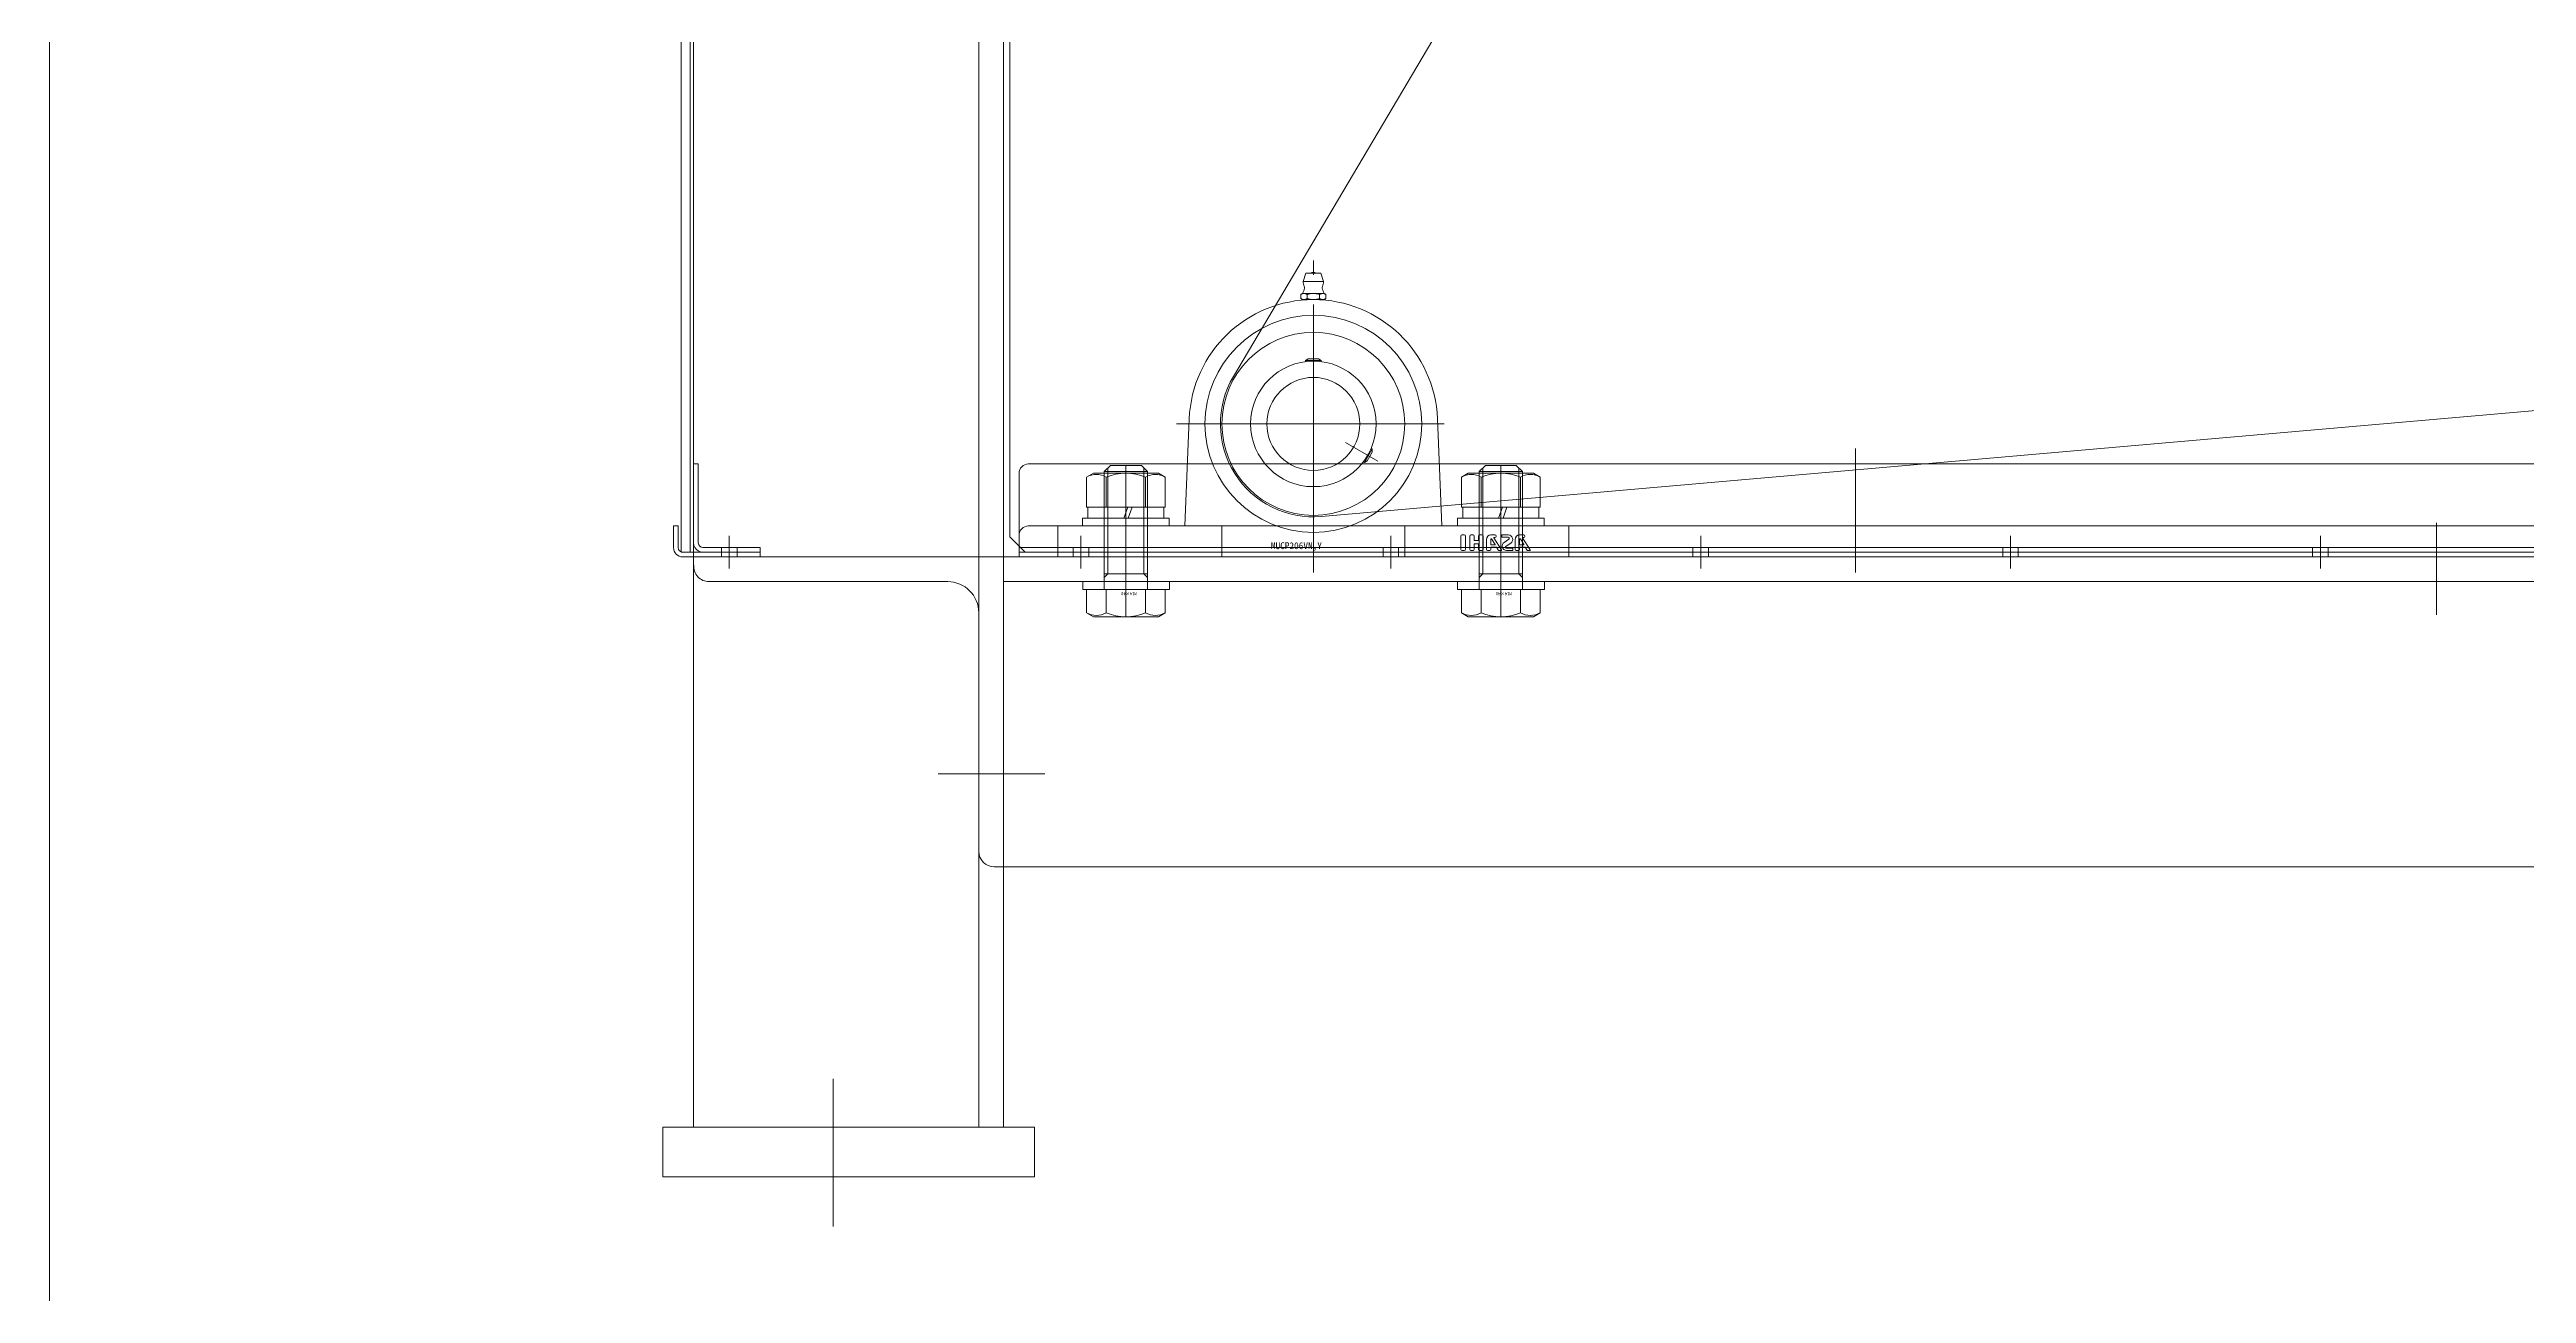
# Model space of a CAD drawing. Units: millimetres at full size. Extents: x -32787 to 32787, y -11878 to 14562.
# Drawn here: x -22822 to -22022, y 6351 to 6752 of the extents above; entities that cross this region are included whole.
import ezdxf
from ezdxf.enums import TextEntityAlignment as Align

# ---------------------------------------------------------------- set-up
doc = ezdxf.new("R2010")
doc.units = ezdxf.units.MM
doc.header["$LTSCALE"] = 9.6
doc.linetypes.add('CHAIN2', pattern=[12, 9, -1, 1, -1])
doc.linetypes.add('DOUBLE_CHAIN2', pattern=[12.8, 9, -1, 0.6, -0.6, 0.6, -1])
for name, color, linetype, lineweight in [('0-2_0', 2, 'Continuous', 9), ('0-5_10_DRAFT', 1, 'Continuous', 9), ('0-7_01_外形線', 134, 'Continuous', 9), ('0-8_04_中心線', 4, 'CHAIN2', 9), ('0-9_03_かくれ線', 5, 'Continuous', 9), ('0-A_06_PHANTOM', 2, 'DOUBLE_CHAIN2', 9), ('0-D_10_補助線', 1, 'Continuous', 9), ('0-F_Defpoints', 134, 'Continuous', 9)]:
    doc.layers.add(name, color=color, linetype=linetype, lineweight=lineweight)
doc.styles.add('ＭＳ ゴシック', font='')
doc.styles.get('ＭＳ ゴシック').set_extended_font_data('MS Gothic')

# ---------------------------------------------------------------- blocks, each defined once
blk = doc.blocks.new('A$C630344D5_1_1_1')
at = {"layer": '0-5_10_DRAFT'}
for p, q in [((2000, -302.33), (2000, -291.47)), ((2005.43, -296.9), (1994.57, -296.9))]:
    blk.add_line(p, q, dxfattribs=at)
at = {"layer": '0-9_03_かくれ線'}
for p, q in [((2025.814, -281.615), (1921.286, -105.085)), ((312.606, -179.913), (1997.395, -326.787))]:
    blk.add_line(p, q, dxfattribs=at)
blk.add_arc((2000, -296.9), 30, 265.01777, 30.63094, dxfattribs=at)

msp = doc.modelspace()

# ---------------------------------------------------------------- linework, layer by layer
at = {"layer": '0-2_0', "color": 134}
msp.add_lwpolyline([(-22615.013, 6589.696), (-22618.013, 6589.696), (-22618.013, 7327.696), (-22615.013, 7327.696)], close=True, dxfattribs=at)
at = {"layer": '0-7_01_外形線'}
for p, q in [((-22521.928, 7014.196), (-22521.928, 6404.196)), ((-22508.928, 6595.171), (-22508.928, 6588.196)), ((-22505.928, 6598.171), (-21971.928, 6598.171)), ((-22613.928, 6589.696), (-22617.428, 6589.696)), ((-22613.928, 6588.196), (-22617.428, 6588.196)), ((-22508.928, 6588.196), (-21968.928, 6588.196)), ((-20013.928, 6580.196), (-22513.928, 6580.196)), ((-20013.928, 6580.196), (-22513.928, 6580.196)), ((-22487.129, 6577.696), (-22487.129, 6570.167)), ((-22487.129, 6577.696), (-22461.726, 6577.696)), ((-22480.779, 6577.696), (-22480.779, 6570.167)), ((-22468.077, 6577.696), (-22468.077, 6570.167)), ((-22461.726, 6577.696), (-22461.726, 6570.167)), ((-22366.129, 6577.696), (-22366.129, 6570.167)), ((-22366.129, 6577.696), (-22340.726, 6577.696)), ((-22359.779, 6577.696), (-22359.779, 6570.167)), ((-22347.077, 6577.696), (-22347.077, 6570.167)), ((-22340.726, 6577.696), (-22340.726, 6570.167)), ((-22487.129, 6570.167), (-22484.928, 6568.896)), ((-22463.928, 6568.896), (-22484.928, 6568.896)), ((-22461.726, 6570.167), (-22463.928, 6568.896)), ((-22366.129, 6570.167), (-22363.928, 6568.896)), ((-22342.928, 6568.896), (-22363.928, 6568.896)), ((-22340.726, 6570.167), (-22342.928, 6568.896))]:
    msp.add_line(p, q, dxfattribs=at)
for points in [[(-22513.928, 7297.826), (-22513.928, 7014.196), (-22513.928, 6404.196)], [(-22508.928, 6591.671), (-22511.928, 6594.671), (-22511.928, 7229.671), (-22508.928, 7232.671)], [(-22613.928, 7175.196), (-22613.928, 7028.196), (-22613.928, 6404.196)], [(-22618.928, 6591.196), (-22618.928, 6598.196), (-22620.428, 6598.196), (-22620.428, 6591.196)]]:
    msp.add_lwpolyline(points, dxfattribs=at)
for points in [[(-20013.928, 6488.196), (-22513.928, 6488.196), (-22513.928, 6588.196), (-20013.928, 6588.196)], [(-20013.928, 6488.196), (-22513.928, 6488.196), (-22513.928, 6588.196), (-20013.928, 6588.196)], [(-22488.37, 6580.196), (-22460.37, 6580.196), (-22460.37, 6577.696), (-22488.37, 6577.696)], [(-22367.37, 6580.196), (-22339.37, 6580.196), (-22339.37, 6577.696), (-22367.37, 6577.696)], [(-22503.928, 6388.196), (-22623.928, 6388.196), (-22623.928, 6404.196), (-22503.928, 6404.196)]]:
    msp.add_lwpolyline(points, close=True, dxfattribs=at)
for centre, radius, start, end in [((-22505.928, 6595.171), 3, 90, 180), ((-22617.428, 6591.196), 3, 180, 270), ((-22617.428, 6591.196), 1.5, 180, 270), ((-22483.954, 6575.667), 6.351, 240.00001, 299.99999), ((-22474.428, 6585.396), 16.5, 247.36311, 292.63689), ((-22464.901, 6575.667), 6.351, 240.00001, 299.99999), ((-22362.954, 6575.667), 6.351, 240.00001, 299.99999), ((-22353.428, 6585.396), 16.5, 247.36311, 292.63689), ((-22343.901, 6575.667), 6.351, 240.00001, 299.99999)]:
    msp.add_arc(centre, radius, start, end, dxfattribs=at)
at = {"layer": '0-8_04_中心線'}
for p, q in [((-22413.928, 6583.196), (-22413.928, 6683.796)), ((-22458.136, 6631.096), (-22369.72, 6631.096)), ((-22393.143, 6619.096), (-22403.535, 6625.096)), ((-22238.928, 6623.171), (-22238.928, 6583.196)), ((-22474.428, 6568.896), (-22474.428, 6617.696)), ((-22353.428, 6568.896), (-22353.428, 6617.696)), ((-22474.428, 6583.196), (-22474.428, 6604.196)), ((-22353.428, 6583.196), (-22353.428, 6604.196)), ((-22353.428, 6583.196), (-22353.428, 6604.196)), ((-22602.428, 6584.446), (-22602.428, 6594.946)), ((-22488.928, 6594.946), (-22488.928, 6584.446)), ((-22474.428, 6569.543), (-22474.428, 6599.158)), ((-22474.428, 6569.543), (-22474.428, 6599.158)), ((-22388.928, 6594.946), (-22388.928, 6584.446)), ((-22353.428, 6569.543), (-22353.428, 6599.158)), ((-22353.428, 6569.543), (-22353.428, 6599.158)), ((-22288.928, 6594.946), (-22288.928, 6584.446)), ((-22188.928, 6594.946), (-22188.928, 6584.446)), ((-22088.928, 6594.946), (-22088.928, 6584.446)), ((-22051.429, 6569.543), (-22051.429, 6599.158)), ((-22051.429, 6569.543), (-22051.429, 6599.158)), ((-22500.563, 6518.196), (-22534.971, 6518.196)), ((-22568.928, 6419.789), (-22568.928, 6372.14))]:
    msp.add_line(p, q, dxfattribs=at)
at = {"layer": '0-9_03_かくれ線'}
for p, q in [((-22416.328, 6679.696), (-22417.228, 6676.996)), ((-22410.628, 6676.996), (-22417.228, 6676.996)), ((-22411.528, 6679.696), (-22416.328, 6679.696)), ((-22411.528, 6679.696), (-22410.628, 6676.996)), ((-22417.428, 6673.196), (-22417.969, 6672.883)), ((-22417.969, 6672.883), (-22417.969, 6671.509)), ((-22417.428, 6671.196), (-22417.969, 6671.509)), ((-22417.428, 6673.196), (-22416.959, 6673.196)), ((-22417.103, 6671.196), (-22417.103, 6671.07)), ((-22416.959, 6673.196), (-22413.928, 6673.196)), ((-22415.948, 6672.883), (-22415.948, 6671.509)), ((-22413.928, 6673.196), (-22410.897, 6673.196)), ((-22411.907, 6672.883), (-22411.907, 6671.509)), ((-22410.897, 6673.196), (-22410.428, 6673.196)), ((-22410.753, 6671.196), (-22410.753, 6671.07)), ((-22410.428, 6673.196), (-22409.886, 6672.883)), ((-22410.428, 6671.196), (-22409.886, 6671.509)), ((-22409.886, 6671.509), (-22409.886, 6672.883)), ((-22415.562, 6652.096), (-22416.428, 6651.596)), ((-22416.428, 6651.596), (-22411.428, 6651.596)), ((-22416.428, 6651.191), (-22416.428, 6651.596)), ((-22415.562, 6652.096), (-22412.294, 6652.096)), ((-22412.294, 6652.096), (-22411.428, 6651.596)), ((-22411.428, 6651.191), (-22411.428, 6651.596)), ((-22455.428, 6598.196), (-22453.993, 6632.759)), ((-22373.862, 6632.759), (-22372.428, 6598.196)), ((-22394.924, 6623.011), (-22397.424, 6618.681)), ((-22396.558, 6619.181), (-22397.424, 6618.681)), ((-22394.924, 6622.011), (-22396.558, 6619.181)), ((-22395.275, 6623.214), (-22394.924, 6623.011)), ((-22394.924, 6622.011), (-22394.924, 6623.011)), ((-22613.928, 6618.196), (-22613.928, 6592.696)), ((-22508.928, 6615.171), (-22508.928, 6588.196)), ((-22505.928, 6618.171), (-21971.928, 6618.171)), ((-22487.129, 6613.925), (-22484.928, 6615.196)), ((-22487.129, 6604.196), (-22487.129, 6613.925)), ((-22484.928, 6615.196), (-22463.928, 6615.196)), ((-22481.428, 6615.696), (-22479.428, 6617.696)), ((-22481.428, 6577.696), (-22481.428, 6615.696)), ((-22467.428, 6615.696), (-22481.428, 6615.696)), ((-22480.779, 6604.196), (-22480.779, 6613.925)), ((-22480.228, 6582.696), (-22480.228, 6616.896)), ((-22469.428, 6617.696), (-22479.428, 6617.696)), ((-22467.428, 6615.696), (-22469.428, 6617.696)), ((-22468.628, 6582.696), (-22468.628, 6616.896)), ((-22468.077, 6604.196), (-22468.077, 6613.925)), ((-22467.428, 6577.696), (-22467.428, 6615.696)), ((-22461.726, 6613.925), (-22463.928, 6615.196)), ((-22461.726, 6604.196), (-22461.726, 6613.925)), ((-22397.775, 6618.883), (-22397.424, 6618.681)), ((-22366.129, 6613.925), (-22363.928, 6615.196)), ((-22366.129, 6604.196), (-22366.129, 6613.925)), ((-22363.928, 6615.196), (-22342.928, 6615.196)), ((-22360.428, 6615.696), (-22358.428, 6617.696)), ((-22360.428, 6577.696), (-22360.428, 6615.696)), ((-22346.428, 6615.696), (-22360.428, 6615.696)), ((-22359.779, 6604.196), (-22359.779, 6613.925)), ((-22359.228, 6582.696), (-22359.228, 6616.896)), ((-22348.428, 6617.696), (-22358.428, 6617.696)), ((-22346.428, 6615.696), (-22348.428, 6617.696)), ((-22347.628, 6582.696), (-22347.628, 6616.896)), ((-22347.077, 6604.196), (-22347.077, 6613.925)), ((-22346.428, 6577.696), (-22346.428, 6615.696)), ((-22340.726, 6613.925), (-22342.928, 6615.196)), ((-22340.726, 6604.196), (-22340.726, 6613.925)), ((-22487.129, 6604.196), (-22461.726, 6604.196)), ((-22486.678, 6604.196), (-22473.854, 6604.196)), ((-22486.678, 6600.696), (-22486.678, 6604.196)), ((-22475.128, 6600.696), (-22473.854, 6604.196)), ((-22473.728, 6600.696), (-22472.454, 6604.196)), ((-22472.454, 6604.196), (-22462.178, 6604.196)), ((-22462.178, 6604.196), (-22462.178, 6600.696)), ((-22366.129, 6604.196), (-22340.726, 6604.196)), ((-22365.678, 6604.196), (-22352.854, 6604.196)), ((-22365.678, 6600.696), (-22365.678, 6604.196)), ((-22354.128, 6600.696), (-22352.854, 6604.196)), ((-22352.728, 6600.696), (-22351.454, 6604.196)), ((-22351.454, 6604.196), (-22341.178, 6604.196)), ((-22341.178, 6604.196), (-22341.178, 6600.696)), ((-22445.928, 6598.196), (-22491.428, 6598.196)), ((-22460.428, 6598.196), (-22488.428, 6598.196)), ((-22486.678, 6600.696), (-22475.128, 6600.696)), ((-22473.728, 6600.696), (-22462.178, 6600.696)), ((-22460.428, 6598.196), (-22460.428, 6600.696)), ((-22445.928, 6598.196), (-22443.428, 6598.196)), ((-22443.428, 6588.196), (-22443.428, 6598.196)), ((-22384.428, 6598.196), (-22381.928, 6598.196)), ((-22384.428, 6588.196), (-22384.428, 6598.196)), ((-22336.428, 6598.196), (-22381.928, 6598.196)), ((-22339.428, 6598.196), (-22367.428, 6598.196)), ((-22365.678, 6600.696), (-22354.128, 6600.696)), ((-22352.728, 6600.696), (-22341.178, 6600.696)), ((-22339.428, 6598.196), (-22339.428, 6600.696)), ((-22336.428, 6598.196), (-22331.428, 6598.196)), ((-22604.928, 6589.696), (-22604.928, 6591.196)), ((-22604.928, 6588.196), (-22604.928, 6589.696)), ((-22599.928, 6589.696), (-22599.928, 6591.196)), ((-22599.928, 6588.196), (-22599.928, 6589.696)), ((-22508.928, 6591.171), (-21968.928, 6591.171)), ((-22508.928, 6589.671), (-21968.928, 6589.671)), ((-22496.428, 6588.196), (-22491.428, 6588.196)), ((-22491.428, 6591.196), (-22491.428, 6588.196)), ((-22445.928, 6588.196), (-22491.428, 6588.196)), ((-22486.428, 6591.196), (-22486.428, 6588.196)), ((-22445.928, 6588.196), (-22443.428, 6588.196)), ((-22384.428, 6588.196), (-22443.428, 6588.196)), ((-22391.428, 6591.196), (-22391.428, 6588.196)), ((-22386.428, 6591.196), (-22386.428, 6588.196)), ((-22384.428, 6588.196), (-22381.928, 6588.196)), ((-22336.428, 6588.196), (-22381.928, 6588.196)), ((-22291.428, 6591.196), (-22291.428, 6588.196)), ((-22286.428, 6591.196), (-22286.428, 6588.196)), ((-22191.428, 6591.196), (-22191.428, 6588.196)), ((-22186.428, 6591.196), (-22186.428, 6588.196)), ((-22091.428, 6591.196), (-22091.428, 6588.196)), ((-22086.428, 6591.196), (-22086.428, 6588.196)), ((-22608.928, 6580.196), (-22531.928, 6580.196)), ((-22481.428, 6582.696), (-22467.428, 6582.696)), ((-22480.228, 6582.696), (-22481.428, 6581.496)), ((-22468.628, 6582.696), (-22467.428, 6581.496)), ((-22360.428, 6582.696), (-22346.428, 6582.696)), ((-22359.228, 6582.696), (-22360.428, 6581.496)), ((-22347.628, 6582.696), (-22346.428, 6581.496)), ((-22516.928, 6488.196), (-22513.928, 6488.196))]:
    msp.add_line(p, q, dxfattribs=at)
for points in [[(-22417.969, 6672.883), (-22417.902, 6672.921), (-22417.835, 6672.957), (-22417.77, 6672.99), (-22417.705, 6673.02), (-22417.642, 6673.048), (-22417.578, 6673.073), (-22417.516, 6673.096), (-22417.454, 6673.117), (-22417.392, 6673.135), (-22417.33, 6673.151), (-22417.268, 6673.165), (-22417.207, 6673.176), (-22417.145, 6673.185), (-22417.083, 6673.191), (-22417.021, 6673.195), (-22416.959, 6673.196), (-22416.896, 6673.195), (-22416.834, 6673.191), (-22416.772, 6673.185), (-22416.711, 6673.176), (-22416.649, 6673.165), (-22416.588, 6673.151), (-22416.526, 6673.135), (-22416.464, 6673.117), (-22416.402, 6673.096), (-22416.339, 6673.073), (-22416.276, 6673.048), (-22416.212, 6673.02), (-22416.148, 6672.99), (-22416.082, 6672.957), (-22416.016, 6672.921), (-22415.948, 6672.883), (-22415.814, 6672.921), (-22415.681, 6672.957), (-22415.55, 6672.99), (-22415.421, 6673.02), (-22415.293, 6673.048), (-22415.167, 6673.073), (-22415.042, 6673.096)], [(-22416.959, 6671.196), (-22417.021, 6671.197), (-22417.083, 6671.201), (-22417.145, 6671.207), (-22417.207, 6671.216), (-22417.268, 6671.227), (-22417.33, 6671.241), (-22417.392, 6671.257), (-22417.454, 6671.275), (-22417.516, 6671.296), (-22417.578, 6671.319), (-22417.642, 6671.344), (-22417.705, 6671.372), (-22417.77, 6671.403), (-22417.835, 6671.435), (-22417.902, 6671.471), (-22417.969, 6671.509)], [(-22410.428, 6671.196), (-22410.897, 6671.196), (-22413.928, 6671.196), (-22416.959, 6671.196), (-22417.428, 6671.196)], [(-22415.948, 6671.509), (-22416.016, 6671.471), (-22416.082, 6671.435), (-22416.148, 6671.403), (-22416.212, 6671.372), (-22416.276, 6671.344), (-22416.339, 6671.319), (-22416.402, 6671.296), (-22416.464, 6671.275), (-22416.526, 6671.257), (-22416.588, 6671.241), (-22416.649, 6671.227), (-22416.711, 6671.216), (-22416.772, 6671.207), (-22416.834, 6671.201), (-22416.896, 6671.197), (-22416.959, 6671.196)], [(-22413.928, 6671.196), (-22414.053, 6671.197), (-22414.177, 6671.201), (-22414.301, 6671.207), (-22414.424, 6671.216), (-22414.547, 6671.227), (-22414.67, 6671.241), (-22414.793, 6671.257), (-22414.917, 6671.275), (-22415.042, 6671.296), (-22415.167, 6671.319), (-22415.293, 6671.344), (-22415.421, 6671.372), (-22415.55, 6671.403), (-22415.681, 6671.435), (-22415.814, 6671.471), (-22415.948, 6671.509)], [(-22415.042, 6673.096), (-22414.917, 6673.117), (-22414.793, 6673.135), (-22414.67, 6673.151), (-22414.547, 6673.165), (-22414.424, 6673.176), (-22414.301, 6673.185), (-22414.177, 6673.191), (-22414.053, 6673.195), (-22413.928, 6673.196), (-22413.803, 6673.195), (-22413.678, 6673.191), (-22413.555, 6673.185), (-22413.431, 6673.176), (-22413.308, 6673.165), (-22413.185, 6673.151), (-22413.062, 6673.135), (-22412.938, 6673.117), (-22412.814, 6673.096), (-22412.689, 6673.073), (-22412.562, 6673.048), (-22412.435, 6673.02), (-22412.305, 6672.99), (-22412.175, 6672.957), (-22412.042, 6672.921), (-22411.907, 6672.883), (-22411.84, 6672.921), (-22411.773, 6672.957), (-22411.708, 6672.99), (-22411.643, 6673.02), (-22411.579, 6673.048), (-22411.516, 6673.073), (-22411.454, 6673.096), (-22411.391, 6673.117), (-22411.329, 6673.135), (-22411.268, 6673.151), (-22411.206, 6673.165), (-22411.145, 6673.176), (-22411.083, 6673.185), (-22411.021, 6673.191)], [(-22411.907, 6671.509), (-22412.042, 6671.471), (-22412.175, 6671.435), (-22412.305, 6671.403), (-22412.435, 6671.372), (-22412.562, 6671.344), (-22412.689, 6671.319), (-22412.814, 6671.296), (-22412.938, 6671.275), (-22413.062, 6671.257), (-22413.185, 6671.241), (-22413.308, 6671.227), (-22413.431, 6671.216), (-22413.555, 6671.207), (-22413.678, 6671.201), (-22413.803, 6671.197), (-22413.928, 6671.196)], [(-22410.897, 6671.196), (-22410.959, 6671.197), (-22411.021, 6671.201), (-22411.083, 6671.207), (-22411.145, 6671.216), (-22411.206, 6671.227), (-22411.268, 6671.241), (-22411.329, 6671.257), (-22411.391, 6671.275), (-22411.454, 6671.296), (-22411.516, 6671.319), (-22411.579, 6671.344), (-22411.643, 6671.372), (-22411.708, 6671.403), (-22411.773, 6671.435), (-22411.84, 6671.471), (-22411.907, 6671.509)], [(-22411.021, 6673.191), (-22410.959, 6673.195), (-22410.897, 6673.196), (-22410.834, 6673.195), (-22410.772, 6673.191), (-22410.71, 6673.185), (-22410.649, 6673.176), (-22410.587, 6673.165), (-22410.525, 6673.151), (-22410.464, 6673.135), (-22410.402, 6673.117), (-22410.34, 6673.096), (-22410.277, 6673.073), (-22410.214, 6673.048), (-22410.15, 6673.02), (-22410.085, 6672.99), (-22410.02, 6672.957), (-22409.954, 6672.921), (-22409.886, 6672.883)], [(-22409.886, 6671.509), (-22409.954, 6671.471), (-22410.02, 6671.435), (-22410.085, 6671.403), (-22410.15, 6671.372), (-22410.214, 6671.344), (-22410.277, 6671.319), (-22410.34, 6671.296), (-22410.402, 6671.275), (-22410.464, 6671.257), (-22410.525, 6671.241), (-22410.587, 6671.227), (-22410.649, 6671.216), (-22410.71, 6671.207), (-22410.772, 6671.201), (-22410.834, 6671.197), (-22410.897, 6671.196)], [(-22612.428, 6592.696), (-22612.428, 6618.196), (-22613.928, 6618.196)], [(-22508.928, 6591.671), (-22506.928, 6589.671), (-21916.928, 6589.671), (-21911.928, 6594.671), (-21911.928, 6598.171)], [(-22496.428, 6588.196), (-22496.428, 6598.196), (-22491.428, 6598.196)], [(-22460.428, 6600.696), (-22488.428, 6600.696), (-22488.428, 6598.196)], [(-22339.428, 6600.696), (-22367.428, 6600.696), (-22367.428, 6598.196)], [(-22336.428, 6588.196), (-22331.428, 6588.196), (-22331.428, 6598.196)], [(-22613.928, 6589.696), (-22592.428, 6589.696), (-22592.428, 6591.196), (-22610.928, 6591.196)], [(-22613.928, 6588.196), (-22592.428, 6588.196), (-22592.428, 6589.696)], [(-22513.928, 6588.196), (-22613.928, 6588.196), (-22613.928, 6585.196)]]:
    msp.add_lwpolyline(points, dxfattribs=at)
for points in [[(-22460.428, 6598.196), (-22488.428, 6598.196), (-22488.428, 6600.696), (-22460.428, 6600.696)], [(-22339.428, 6598.196), (-22367.428, 6598.196), (-22367.428, 6600.696), (-22339.428, 6600.696)]]:
    msp.add_lwpolyline(points, close=True, dxfattribs=at)
for radius in [35, 29.509, 29.509, 20.25, 15]:
    msp.add_circle((-22413.928, 6631.096), radius, dxfattribs=at)
for centre, radius, start, end in [((-22422.663, 6676.127), 6, 330.76098, 348.65336), ((-22413.928, 6676.996), 3.3, 180, 207.48703), ((-22417.565, 6675.104), 0.8, 348.65336, 27.48703), ((-22413.928, 6678.409), 1.587, 54.19606, 125.80394), ((-22410.291, 6675.104), 0.8, 152.51297, 191.34664), ((-22405.192, 6676.127), 6, 191.34664, 209.23902), ((-22413.928, 6676.996), 3.3, 332.51297, 0), ((-22413.928, 6631.096), 40.1, 2.37663, 177.62337), ((-22505.928, 6615.171), 3, 90, 180), ((-22483.954, 6608.425), 6.351, 60.00001, 119.99999), ((-22474.428, 6598.696), 16.5, 67.36311, 112.63689), ((-22464.901, 6608.425), 6.351, 60.00001, 119.99999), ((-22362.954, 6608.425), 6.351, 60.00001, 119.99999), ((-22353.428, 6598.696), 16.5, 67.36311, 112.63689), ((-22343.901, 6608.425), 6.351, 60.00001, 119.99999), ((-22610.928, 6592.696), 3, 180, 240), ((-22610.928, 6592.696), 1.5, 180, 270), ((-22610.928, 6592.696), 3, 240, 270), ((-22608.928, 6585.196), 5, 175.96159, 270), ((-22531.928, 6570.196), 10, 0, 90), ((-22516.928, 6493.196), 5, 180, 270)]:
    msp.add_arc(centre, radius, start, end, dxfattribs=at)
at = {"layer": '0-D_10_補助線'}
for p, q in [((-22365.237, 6595.259), (-22365.951, 6595.259)), ((-22363.094, 6595.259), (-22362.38, 6595.259)), ((-22360.237, 6595.259), (-22359.522, 6595.259)), ((-22356.665, 6595.259), (-22355.315, 6595.259)), ((-22353.094, 6595.116), (-22353.094, 6594.687)), ((-22351.026, 6595.259), (-22352.951, 6595.259)), ((-22347.38, 6595.259), (-22346.03, 6595.259)), ((-22366.308, 6594.902), (-22366.308, 6590.616)), ((-22365.951, 6590.259), (-22365.237, 6590.259)), ((-22364.88, 6590.616), (-22364.88, 6594.902)), ((-22363.451, 6590.616), (-22363.451, 6594.902)), ((-22362.38, 6590.259), (-22363.094, 6590.259)), ((-22362.022, 6594.902), (-22362.022, 6593.616)), ((-22362.022, 6592.259), (-22362.022, 6590.616)), ((-22361.88, 6593.473), (-22360.737, 6593.473)), ((-22360.737, 6592.402), (-22361.88, 6592.402)), ((-22360.594, 6593.616), (-22360.594, 6594.902)), ((-22360.594, 6590.616), (-22360.594, 6592.259)), ((-22359.522, 6590.259), (-22360.237, 6590.259)), ((-22359.165, 6594.902), (-22359.165, 6590.616)), ((-22358.094, 6590.616), (-22358.094, 6593.83)), ((-22357.022, 6590.259), (-22357.737, 6590.259)), ((-22356.665, 6592.187), (-22356.665, 6593.91)), ((-22356.665, 6591.187), (-22356.665, 6590.616)), ((-22355.363, 6592.044), (-22356.522, 6592.044)), ((-22354.918, 6591.33), (-22356.522, 6591.33)), ((-22356.4, 6593.983), (-22355.302, 6592.153)), ((-22355.678, 6594.319), (-22353.234, 6590.478)), ((-22355.315, 6594.429), (-22355.618, 6594.429)), ((-22354.958, 6594.902), (-22354.958, 6594.786)), ((-22354.271, 6590.418), (-22354.858, 6591.298)), ((-22353.354, 6590.259), (-22353.974, 6590.259)), ((-22352.951, 6594.544), (-22351.059, 6594.544)), ((-22350.861, 6593.89), (-22352.382, 6592.876)), ((-22351.755, 6591.627), (-22350.234, 6592.641)), ((-22351.59, 6590.259), (-22349.665, 6590.259)), ((-22349.665, 6590.973), (-22351.557, 6590.973)), ((-22349.522, 6590.402), (-22349.522, 6590.83)), ((-22348.808, 6590.616), (-22348.808, 6593.83)), ((-22347.737, 6590.259), (-22348.451, 6590.259)), ((-22347.38, 6592.187), (-22347.38, 6593.91)), ((-22347.38, 6591.187), (-22347.38, 6590.616)), ((-22346.077, 6592.044), (-22347.237, 6592.044)), ((-22345.632, 6591.33), (-22347.237, 6591.33)), ((-22347.114, 6593.983), (-22346.016, 6592.153)), ((-22346.392, 6594.319), (-22343.948, 6590.478)), ((-22346.03, 6594.429), (-22346.332, 6594.429)), ((-22345.673, 6594.905), (-22345.673, 6594.79)), ((-22344.986, 6590.417), (-22345.573, 6591.297)), ((-22344.068, 6590.258), (-22344.688, 6590.258))]:
    msp.add_line(p, q, dxfattribs=at)
for centre, radius, start, end in [((-22365.951, 6594.902), 0.357, 90, 180), ((-22365.237, 6594.902), 0.357, 0, 90), ((-22363.094, 6594.902), 0.357, 90, 180), ((-22362.38, 6594.902), 0.357, 0, 90), ((-22360.237, 6594.902), 0.357, 90, 180), ((-22359.522, 6594.902), 0.357, 0, 90), ((-22356.665, 6593.83), 1.429, 90, 180), ((-22355.315, 6594.902), 0.357, 0, 90), ((-22352.951, 6595.116), 0.143, 90, 180), ((-22351.026, 6593.83), 1.429, 303.69007, 90), ((-22347.38, 6593.83), 1.429, 90, 180), ((-22346.03, 6594.902), 0.357, 0, 90), ((-22365.951, 6590.616), 0.357, 180, 270), ((-22365.237, 6590.616), 0.357, 270, 0), ((-22363.094, 6590.616), 0.357, 180, 270), ((-22362.38, 6590.616), 0.357, 270, 0), ((-22361.88, 6593.616), 0.143, 180, 270), ((-22361.88, 6592.259), 0.143, 90, 180), ((-22360.737, 6593.616), 0.143, 270, 0), ((-22360.737, 6592.259), 0.143, 0, 90), ((-22360.237, 6590.616), 0.357, 180, 270), ((-22359.522, 6590.616), 0.357, 270, 0), ((-22357.737, 6590.616), 0.357, 180, 270), ((-22357.022, 6590.616), 0.357, 270, 0), ((-22356.522, 6593.91), 0.143, 30.96376, 180), ((-22356.522, 6592.187), 0.143, 180, 270), ((-22356.522, 6591.187), 0.143, 90, 180), ((-22355.618, 6594.358), 0.0714, 90, 212.47119), ((-22355.363, 6592.116), 0.0714, 270, 30.96376), ((-22355.315, 6594.786), 0.357, 270, 0), ((-22354.918, 6591.259), 0.0714, 33.69007, 90), ((-22353.974, 6590.616), 0.357, 213.69007, 270), ((-22353.354, 6590.402), 0.143, 270, 32.47119), ((-22352.951, 6594.687), 0.143, 180, 270), ((-22351.59, 6591.687), 1.429, 123.69007, 270), ((-22351.557, 6591.33), 0.357, 123.69007, 270), ((-22351.059, 6594.187), 0.357, 303.69007, 90), ((-22349.665, 6590.83), 0.143, 0, 90), ((-22349.665, 6590.402), 0.143, 270, 0), ((-22348.451, 6590.616), 0.357, 180, 270), ((-22347.737, 6590.616), 0.357, 270, 0), ((-22347.237, 6593.91), 0.143, 30.96376, 180), ((-22347.237, 6592.187), 0.143, 180, 270), ((-22347.237, 6591.187), 0.143, 90, 180), ((-22346.332, 6594.358), 0.0714, 90, 212.47119), ((-22346.077, 6592.116), 0.0714, 270, 30.96376), ((-22346.03, 6594.786), 0.357, 270, 0), ((-22345.632, 6591.258), 0.0714, 33.69007, 90), ((-22344.688, 6590.615), 0.357, 213.69007, 270), ((-22344.068, 6590.402), 0.143, 270, 32.47119)]:
    msp.add_arc(centre, radius, start, end, dxfattribs=at)
at = {"layer": '0-F_Defpoints'}
msp.add_lwpolyline([(-22821.809, 7744.926), (-19488.461, 7744.926), (-19488.461, 5583.051), (-22821.809, 5583.051)], close=True, dxfattribs=at)

# ---------------------------------------------------------------- block references
at = {"layer": '0-A_06_PHANTOM', "xscale": -1}
msp.add_blockref('A$C630344D5_1_1_1', (-20413.928, 6927.996), dxfattribs=at)

# ---------------------------------------------------------------- texts
at = {"layer": '0-9_03_かくれ線', "style": 'ＭＳ ゴシック', "width": 0.8}
for p in [(-22470.953, 6577.196), (-22349.953, 6577.196)]:
    msp.add_text('M14×40', height=1.1, rotation=180, dxfattribs=at).set_placement(p, align=Align.BOTTOM_LEFT)
at = {"layer": '0-D_10_補助線', "style": 'ＭＳ ゴシック'}
msp.add_text('MUCP206VN,Y', height=2.199, dxfattribs=at).set_placement((-22427.629, 6590.025), align=Align.BOTTOM_LEFT)

doc.saveas('drawing.dxf')
